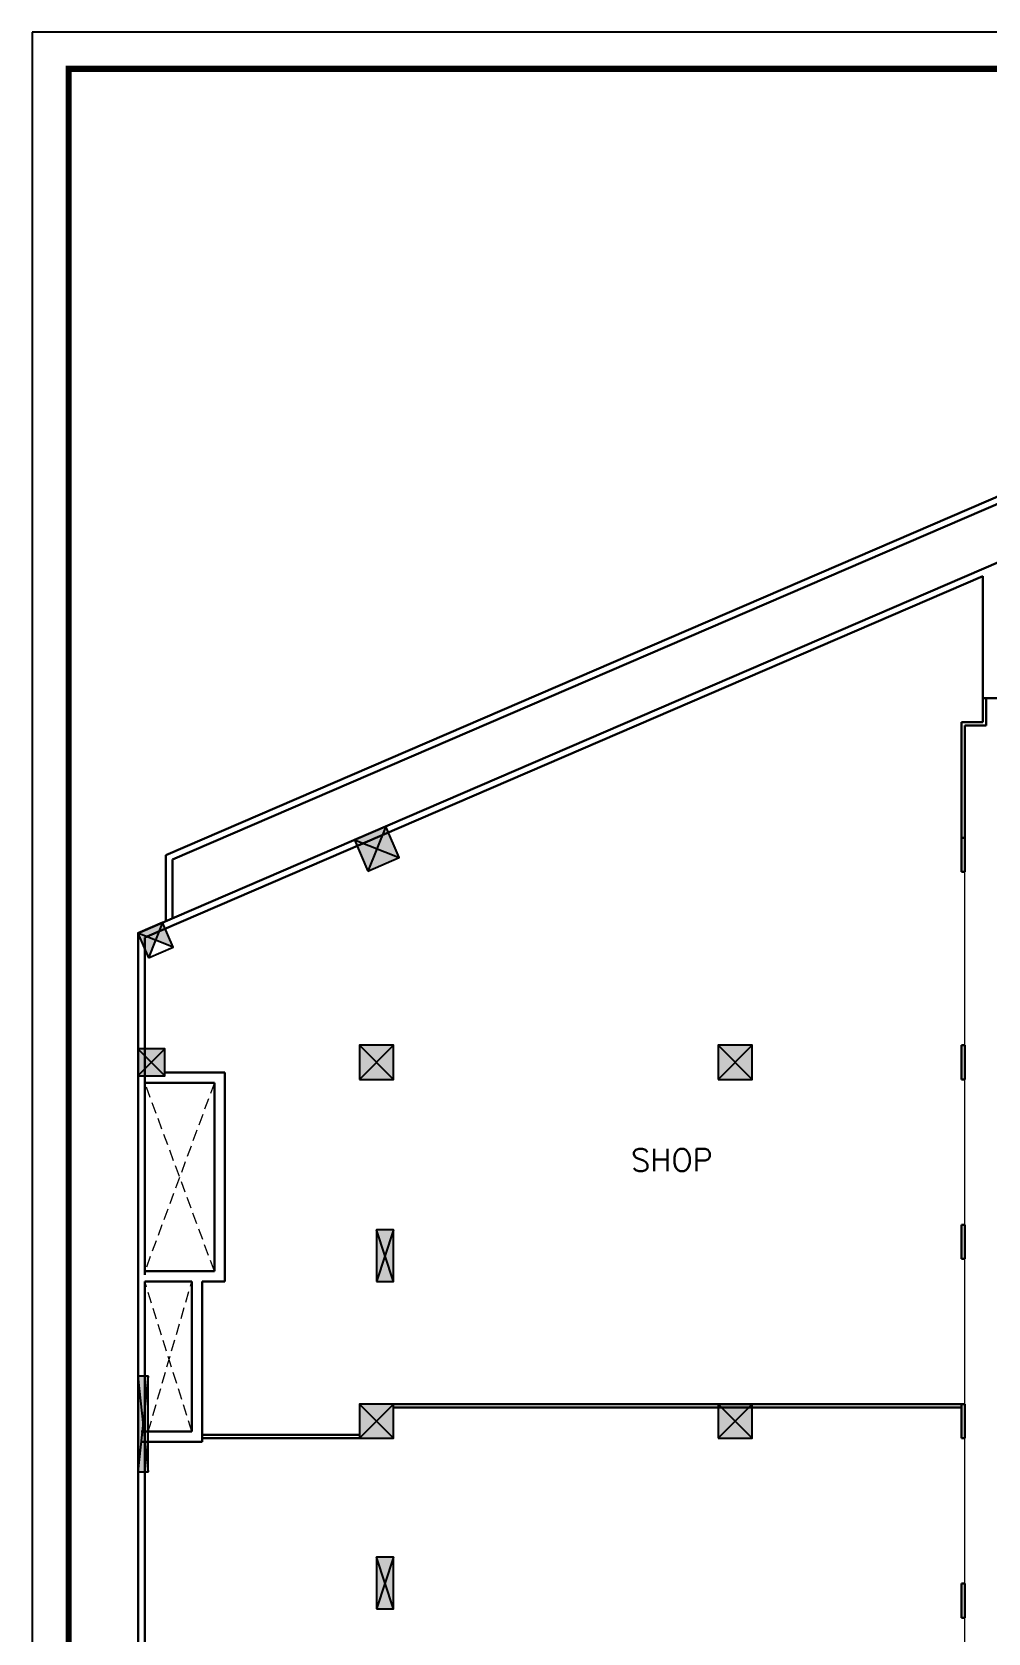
# Model space of a CAD drawing. Extents: x -14054 to 906348, y -36965 to 188562.
# Drawn here: x 319469 to 340789, y 104289 to 139976 of the extents above; entities that cross this region are included whole.
import ezdxf

# ---------------------------------------------------------------- set-up
doc = ezdxf.new("R2010")
doc.units = 0
doc.header["$LTSCALE"] = 1000
doc.header["$MEASUREMENT"] = 0
doc.linetypes.add('HIDDEN', pattern=[0.375, 0.25, -0.125])
for name, color, linetype in [('BOR', 5, 'CONTINUOUS'), ('COL', 5, 'CONTINUOUS'), ('SOLID', 252, 'CONTINUOUS')]:
    doc.layers.add(name, color=color, linetype=linetype)
for name, color, linetype, lineweight in [('HIDDEN', 7, 'HIDDEN', 15), ('TEXT', 3, 'CONTINUOUS', 15), ('WALL', 2, 'CONTINUOUS', 30), ('WIN', 6, 'CONTINUOUS', 9)]:
    doc.layers.add(name, color=color, linetype=linetype, lineweight=lineweight)
doc.styles.add('ROMAN', font='ROMANS')

# ---------------------------------------------------------------- blocks, each defined once
blk = doc.blocks.new('*U46')
at = {"layer": 'SOLID'}
for points in [[(326959.61, 121270.99), (327657.52, 121571.87), (327356.64, 122269.77), (326658.73, 121968.89)], [(321831.13, 116709.38), (322431.13, 116709.38), (322431.13, 117309.38), (321831.13, 117309.38)], [(326773.13, 116629.38), (327533.13, 116629.38), (327533.13, 117389.38), (326773.13, 117389.38)], [(334773.13, 116629.38), (335533.13, 116629.38), (335533.13, 117389.38), (334773.13, 117389.38)], [(327153.13, 112124.38), (327533.13, 112124.38), (327533.13, 113274.38), (327153.13, 113274.38)], [(321831.13, 107877.88), (322061.13, 107877.88), (322061.13, 110012.88), (321831.13, 110012.88)], [(334773.13, 108629.38), (335533.13, 108629.38), (335533.13, 109389.38), (334773.13, 109389.38)], [(327153.13, 104827.38), (327533.13, 104827.38), (327533.13, 105977.38), (327153.13, 105977.38)]]:
    blk.add_hatch(color=256, dxfattribs=at).paths.add_polyline_path(points)
h = blk.add_hatch(color=256, dxfattribs=at)
h.paths.add_polyline_path([(322619.38, 119574.66), (322225.13, 119731.38), (322068.41, 119337.12)], flags=16)
h.paths.add_polyline_path([(322068.41, 119337.12), (322619.38, 119574.66), (322381.84, 120125.64), (321830.87, 119888.1)])
h = blk.add_hatch(color=256, dxfattribs=at)
h.paths.add_polyline_path([(326773.13, 108629.38), (327533.13, 108629.38), (327533.13, 109389.38), (326773.13, 109389.38)], flags=16)
edge = h.paths.add_edge_path()
edge.add_line((327533.13, 109389.38), (326773.13, 108629.38))
at = {"layer": 'BOR', "color": 2, "ltscale": 140}
blk.add_lwpolyline([(319469.15, 139976.49), (319469.15, 60441.6), (426857.32, 60441.6), (426857.32, 139976.49)], close=True, dxfattribs=at)
at = {"layer": 'BOR', "ltscale": 140, "const_width": 136.54}
blk.add_lwpolyline([(426038.07, 61260.85), (320288.41, 61260.85), (320288.41, 139157.23), (426038.07, 139157.23)], close=True, dxfattribs=at)
at = {"layer": 'COL', "color": 7}
for p, q in [((327356.64, 122269.77), (326959.61, 121270.99)), ((327356.64, 122269.77), (326959.61, 121270.99)), ((326658.73, 121968.89), (327657.52, 121571.87)), ((322381.84, 120125.64), (322068.41, 119337.12)), ((322619.38, 119574.66), (321830.87, 119888.1)), ((322431.13, 116709.38), (321831.13, 117309.38)), ((322431.13, 117309.38), (321831.13, 116709.38)), ((327533.13, 117389.38), (326773.13, 116629.38)), ((326773.13, 117389.38), (327533.13, 116629.38)), ((335533.13, 117389.38), (334773.13, 116629.38)), ((334773.13, 117389.38), (335533.13, 116629.38)), ((327533.13, 113274.38), (327153.13, 112124.38)), ((327533.13, 112124.38), (327153.13, 113274.38)), ((321831.13, 110012.88), (322061.13, 107877.88)), ((322061.13, 110012.88), (321831.13, 107877.88)), ((327533.13, 109389.38), (326773.13, 108629.38)), ((326773.13, 109389.38), (327533.13, 108629.38)), ((335533.13, 109389.38), (334773.13, 108629.38)), ((334773.13, 109389.38), (335533.13, 108629.38)), ((327533.13, 105977.38), (327153.13, 104827.38)), ((327533.13, 104827.38), (327153.13, 105977.38))]:
    blk.add_line(p, q, dxfattribs=at)
at = {"layer": 'COL'}
for points in [[(326959.61, 121270.99), (327657.52, 121571.87), (327356.64, 122269.77), (326658.73, 121968.89)], [(322068.41, 119337.12), (322619.38, 119574.66), (322381.84, 120125.64), (321830.87, 119888.1)], [(321831.13, 116709.38), (322431.13, 116709.38), (322431.13, 117309.38), (321831.13, 117309.38)], [(326773.13, 116629.38), (327533.13, 116629.38), (327533.13, 117389.38), (326773.13, 117389.38)], [(334773.13, 116629.38), (335533.13, 116629.38), (335533.13, 117389.38), (334773.13, 117389.38)], [(327153.13, 112124.38), (327533.13, 112124.38), (327533.13, 113274.38), (327153.13, 113274.38)], [(321831.13, 107877.88), (322061.13, 107877.88), (322061.13, 110012.88), (321831.13, 110012.88)], [(326773.13, 108629.38), (327533.13, 108629.38), (327533.13, 109389.38), (326773.13, 109389.38)], [(334773.13, 108629.38), (335533.13, 108629.38), (335533.13, 109389.38), (334773.13, 109389.38)], [(327153.13, 104827.38), (327533.13, 104827.38), (327533.13, 105977.38), (327153.13, 105977.38)]]:
    blk.add_lwpolyline(points, close=True, dxfattribs=at)
at = {"layer": 'HIDDEN'}
for p, q in [((323536.35, 112354.37), (321985.18, 116549.38)), ((323536.35, 116549.37), (321985.18, 112354.37)), ((323031.12, 108779.61), (321985.18, 112124.37)), ((322061.13, 108779.61), (323031.17, 112124.37))]:
    blk.add_line(p, q, dxfattribs=at)
at = {"layer": 'WALL'}
for p, q in [((350792.74, 133844.38), (322455.87, 121626.62)), ((350823.7, 133694.38), (322605.87, 121527.95)), ((340676.13, 124589.38), (340676.13, 127849.01)), ((340676.13, 125124.38), (341266.73, 125124.38)), ((340751.13, 124514.38), (340751.13, 125124.38)), ((340198.13, 124589.38), (340676.13, 124589.38)), ((340198.13, 121253.99), (340198.13, 124589.38)), ((340273.13, 124514.38), (340751.13, 124514.38)), ((340273.13, 121253.99), (340273.13, 124514.38)), ((340273.13, 122013.99), (340198.13, 122013.99)), ((322455.87, 120157.55), (322455.87, 121626.62)), ((322605.87, 120222.21), (322605.87, 121527.95)), ((340273.13, 121253.99), (340198.13, 121253.99)), ((340273.13, 117389.38), (340198.13, 117389.38)), ((340198.13, 116629.38), (340198.13, 117389.38)), ((340273.13, 116629.38), (340273.13, 117389.38)), ((323766.13, 116779.38), (322431.13, 116779.38)), ((323766.13, 116779.38), (322431.13, 116779.38)), ((323766.13, 112124.37), (323766.13, 116779.38)), ((323536.13, 116549.38), (321985.18, 116549.38)), ((323536.13, 116549.38), (321985.18, 116549.38)), ((323536.13, 112354.37), (323536.13, 116549.38)), ((340273.13, 116629.38), (340198.13, 116629.38)), ((340198.13, 113389.88), (340273.13, 113389.88)), ((340198.13, 112628.88), (340198.13, 113389.88)), ((340273.13, 112628.88), (340273.13, 113389.88)), ((340198.13, 112628.88), (340273.13, 112628.88)), ((340198.13, 108629.38), (340198.13, 109389.38)), ((340273.13, 108629.38), (340273.13, 109389.38)), ((340273.13, 108629.38), (340198.13, 108629.38)), ((340198.13, 105389.88), (340273.13, 105389.88)), ((340198.13, 104628.88), (340198.13, 105389.88)), ((340273.13, 104628.88), (340273.13, 105389.88)), ((340198.13, 104628.88), (340273.13, 104628.88))]:
    blk.add_line(p, q, dxfattribs=at)
at = {"layer": 'WALL', "color": 2, "ltscale": 140}
for p, q in [((321985.18, 119790.2), (340676.13, 127849.01)), ((321985.18, 119790.2), (321985.18, 112274.38)), ((321985.18, 112579.38), (321985.18, 112354.37)), ((321985.18, 112124.38), (321985.18, 83941.88))]:
    blk.add_line(p, q, dxfattribs=at)
at = {"layer": 'WALL', "linetype": 'Continuous'}
for p, q in [((323536.13, 112354.37), (321985.18, 112354.37)), ((323031.12, 112124.37), (321985.18, 112124.37)), ((323031.12, 108779.61), (323031.12, 112124.37)), ((323766.13, 112124.37), (323261.12, 112124.37)), ((323261.12, 108549.61), (323261.12, 112124.37)), ((327533.13, 109389.38), (340273.13, 109389.38)), ((327533.13, 109314.38), (340198.13, 109314.38)), ((323031.12, 108779.61), (321906.13, 108779.61)), ((323261.12, 108549.61), (321906.13, 108549.61)), ((326773.13, 108704.38), (323261.12, 108704.38)), ((326773.13, 108629.38), (323261.12, 108629.38))]:
    blk.add_line(p, q, dxfattribs=at)
at = {"layer": 'WALL', "color": 2, "ltscale": 140}
blk.add_lwpolyline([(321835.18, 83941.88), (321835.18, 119888.87), (351071.38, 132494.38), (359118.13, 132494.38)], dxfattribs=at)
at = {"layer": 'WIN'}
for p, q in [((340273.13, 117389.38), (340273.13, 121253.99)), ((340273.13, 113389.88), (340273.13, 116629.38)), ((340273.13, 109389.38), (340273.13, 112628.88)), ((340273.13, 105389.88), (340273.13, 108629.38)), ((340273.13, 101389.38), (340273.13, 104628.88))]:
    blk.add_line(p, q, dxfattribs=at)
at = {"layer": 'TEXT', "color": 3, "ltscale": 140, "style": 'ROMAN'}
blk.add_text('SHOP', height=500, dxfattribs=at).set_placement((332829.92, 114579.89))

msp = doc.modelspace()

# ---------------------------------------------------------------- block references
at = {"layer": 'TEXT'}
msp.add_blockref('*U46', (0, 0), dxfattribs=at)

doc.saveas('drawing.dxf')
